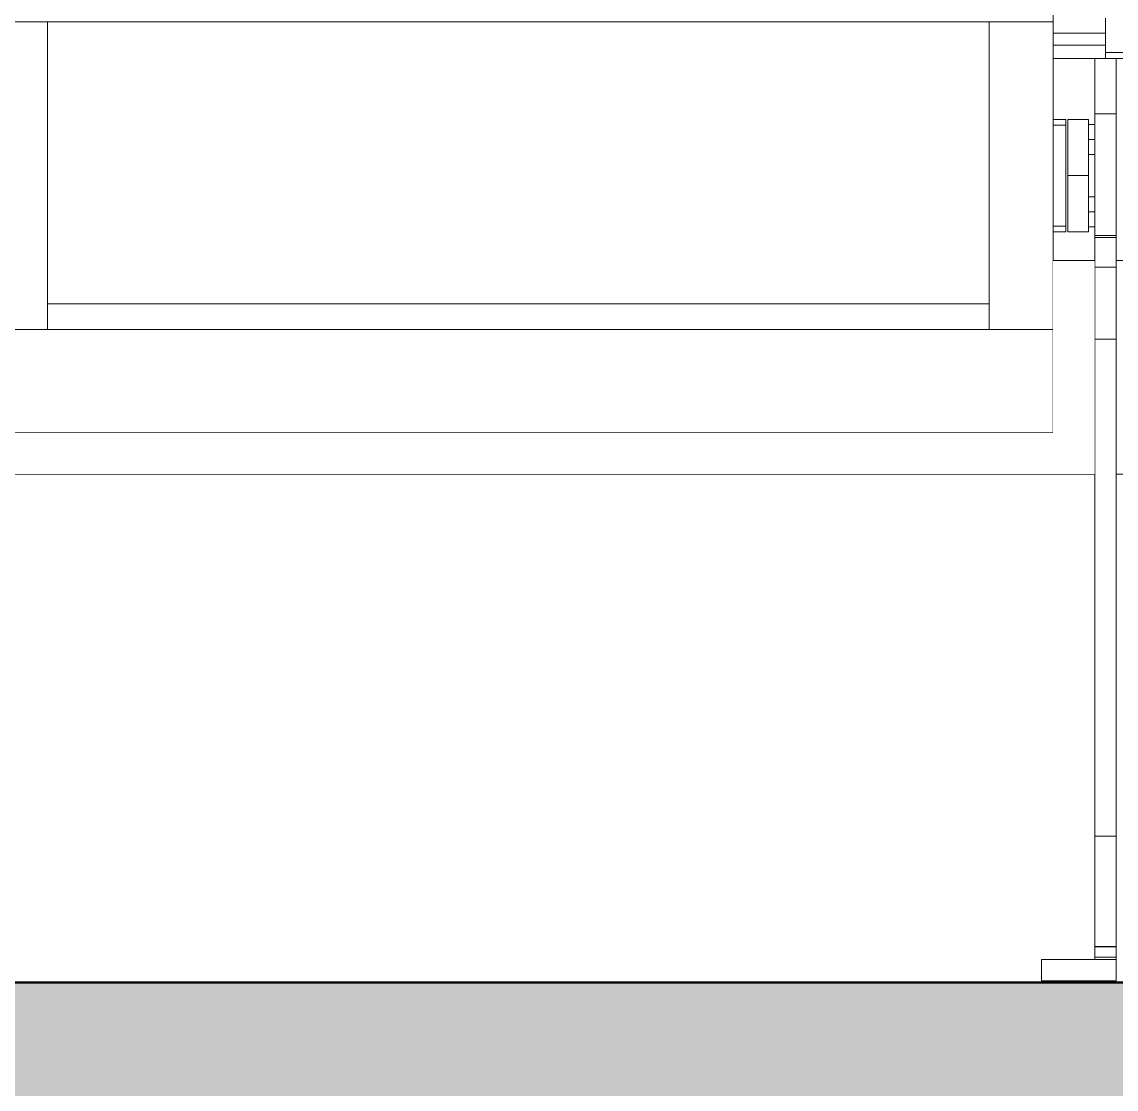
# Model space of a CAD drawing. Header units: millimetres. Extents: x -46169 to 237885, y -84465 to 18123.
# Drawn here: x 120532 to 121045, y -81003 to -80503 of the extents above; entities that cross this region are included whole.
import ezdxf

# ---------------------------------------------------------------- set-up
doc = ezdxf.new("R2010")
doc.units = ezdxf.units.MM
doc.header["$MEASUREMENT"] = 0
doc.linetypes.add('Wipeout_Contour', pattern=[1000, 0, -1000])
doc.layers.add('New_A-20-M_Floor_Slab', color=7, linetype='Continuous')
doc.layers.add('New_A-35-M_FFE_Fixed', color=7, linetype='Continuous')
doc.layers.add('New_A-20-M_Floor_Slab_Pen_No__29', color=7, linetype='Continuous', lineweight=50, true_color=0x2a2a2a)
doc.layers.add('New_A-20-M_Floor_Slab_Pen_No__81', color=7, linetype='Continuous', lineweight=20, true_color=0x6a6a6a)
for name, color, linetype, lineweight in [('New_A-20-M_Floor_Slab_Pen_No__87', 8, 'Continuous', 20), ('New_A-20-M_Floor_Slab_Pen_No__89', 8, 'Continuous', 20), ('New_A-35-M_FFE_Fixed_Pen_No__1', 7, 'Continuous', 13)]:
    doc.layers.add(name, color=color, linetype=linetype, lineweight=lineweight)

# ---------------------------------------------------------------- blocks, each defined once
blk = doc.blocks.new('Section Elem_4_2', base_point=(64459.15, -84332.61))
at = {"color": 254, "linetype": 'Wipeout_Contour', "lineweight": 0, "ltscale": 25429937.22512363}
blk.add_wipeout([(110238.31, -80783.86), (110303.02, -80783.86), (110303.02, -80952.86), (110238.31, -80952.86), (110238.31, -80953.11), (121390.86, -80953.11), (121390.86, -80952.86), (121326.16, -80952.86), (121326.16, -80783.86), (121390.86, -80783.86), (121390.86, -80715.11), (121319.73, -80715.11), (121319.73, -80952.36), (121284.73, -80952.36), (121284.73, -80942.36), (121309.73, -80942.36), (121309.73, -80715.11), (121044.73, -80715.11), (121044.73, -80952.36), (121009.73, -80952.36), (121009.73, -80942.36), (121034.73, -80942.36), (121034.73, -80715.11), (120494.73, -80715.11), (120494.73, -80942.36), (120520.23, -80942.36), (120520.23, -80952.36), (120459.23, -80952.36), (120459.23, -80942.36), (120484.73, -80942.36), (120484.73, -80715.11), (119944.73, -80715.11), (119944.73, -80942.36), (119969.73, -80942.36), (119969.73, -80952.36), (119909.73, -80952.36), (119909.73, -80942.36), (119934.73, -80942.36), (119934.73, -80715.11), (119394.73, -80715.11), (119394.73, -80942.36), (119420.23, -80942.36), (119420.23, -80952.36), (119359.23, -80952.36), (119359.23, -80942.36), (119384.73, -80942.36), (119384.73, -80715.11), (118844.73, -80715.11), (118844.73, -80942.36), (118869.73, -80942.36), (118869.73, -80952.36), (118809.73, -80952.36), (118809.73, -80942.36), (118834.73, -80942.36), (118834.73, -80715.11), (118294.73, -80715.11), (118294.73, -80942.36), (118320.23, -80942.36), (118320.23, -80952.36), (118259.23, -80952.36), (118259.23, -80942.36), (118284.73, -80942.36), (118284.73, -80715.11), (117744.73, -80715.11), (117744.73, -80942.36), (117769.73, -80942.36), (117769.73, -80952.36), (117709.73, -80952.36), (117709.73, -80942.36), (117734.73, -80942.36), (117734.73, -80715.11), (117194.73, -80715.11), (117194.73, -80942.36), (117220.23, -80942.36), (117220.23, -80952.36), (117159.73, -80952.36), (117159.73, -80942.36), (117184.73, -80942.36), (117184.73, -80715.11), (116644.73, -80715.11), (116644.73, -80942.36), (116670.23, -80942.36), (116670.23, -80952.36), (116609.23, -80952.36), (116609.23, -80942.36), (116634.73, -80942.36), (116634.73, -80715.11), (116094.73, -80715.11), (116094.73, -80942.36), (116119.73, -80942.36), (116119.73, -80952.36), (116059.73, -80952.36), (116059.73, -80942.36), (116084.73, -80942.36), (116084.73, -80715.11), (115544.73, -80715.11), (115544.73, -80942.36), (115570.23, -80942.36), (115570.23, -80952.36), (115509.23, -80952.36), (115509.23, -80942.36), (115534.73, -80942.36), (115534.73, -80715.11), (114994.73, -80715.11), (114994.73, -80942.36), (115019.73, -80942.36), (115019.73, -80952.36), (114959.73, -80952.36), (114959.73, -80942.36), (114984.73, -80942.36), (114984.73, -80715.11), (114444.73, -80715.11), (114444.73, -80942.36), (114470.23, -80942.36), (114470.23, -80952.36), (114409.23, -80952.36), (114409.23, -80942.36), (114434.73, -80942.36), (114434.73, -80715.11), (113894.73, -80715.11), (113894.73, -80942.36), (113919.73, -80942.36), (113919.73, -80952.36), (113859.73, -80952.36), (113859.73, -80942.36), (113884.73, -80942.36), (113884.73, -80715.11), (113344.73, -80715.11), (113344.73, -80942.36), (113370.23, -80942.36), (113370.23, -80952.36), (113309.73, -80952.36), (113309.73, -80942.36), (113334.73, -80942.36), (113334.73, -80715.11), (112794.73, -80715.11), (112794.73, -80942.36), (112820.23, -80942.36), (112820.23, -80952.36), (112759.73, -80952.36), (112759.73, -80942.36), (112784.73, -80942.36), (112784.73, -80715.11), (112244.73, -80715.11), (112244.73, -80942.36), (112270.23, -80942.36), (112270.23, -80952.36), (112209.73, -80952.36), (112209.73, -80942.36), (112234.73, -80942.36), (112234.73, -80715.11), (111694.73, -80715.11), (111694.73, -80942.36), (111720.23, -80942.36), (111720.23, -80952.36), (111659.73, -80952.36), (111659.73, -80942.36), (111684.73, -80942.36), (111684.73, -80715.11), (111144.73, -80715.11), (111144.73, -80942.36), (111170.23, -80942.36), (111170.23, -80952.36), (111109.23, -80952.36), (111109.23, -80942.36), (111134.73, -80942.36), (111134.73, -80715.11), (110594.73, -80715.11), (110594.73, -80942.36), (110619.73, -80942.36), (110619.73, -80952.36), (110584.73, -80952.36), (110584.73, -80715.11), (110319.73, -80715.11), (110319.73, -80942.36), (110344.73, -80942.36), (110344.73, -80952.36), (110309.73, -80952.36), (110309.73, -80715.11), (110238.31, -80715.11)], dxfattribs=at).dxf.layer = 'New_A-20-M_Floor_Slab'
at = {"layer": 'New_A-20-M_Floor_Slab_Pen_No__87', "linetype": 'Continuous'}
for p, q in [((120494.73, -80715.11), (121034.73, -80715.11)), ((121044.73, -80715.11), (121309.73, -80715.11))]:
    blk.add_line(p, q, dxfattribs=at)
blk = doc.blocks.new('Section Elem_7_2', base_point=(64459.15, -84332.61))
at = {"color": 254, "linetype": 'Wipeout_Contour', "lineweight": 0, "ltscale": 2326299.392670318}
blk.add_wipeout([(121015.23, -80520.4), (121015.23, -80549.04), (121021.23, -80549.04), (121021.23, -80601.62), (121015.23, -80601.62), (121015.23, -80615.11), (121034.73, -80615.11), (121034.73, -80599.29), (121031.73, -80599.29), (121031.73, -80601.65), (121022.05, -80601.65), (121022.05, -80549.01), (121031.73, -80549.01), (121031.73, -80551.38), (121034.73, -80551.38), (121034.73, -80520.4)], dxfattribs=at).dxf.layer = 'New_A-20-M_Floor_Slab'
at = {"color": 254, "linetype": 'Wipeout_Contour', "lineweight": 0, "ltscale": 581603.684377}
blk.add_wipeout([(121031.73, -80565.38), (121031.73, -80585.29), (121034.73, -80585.29), (121034.73, -80565.38)], dxfattribs=at).dxf.layer = 'New_A-20-M_Floor_Slab'
blk = doc.blocks.new('Section Elem_22_2', base_point=(64459.15, -84332.61))
at = {"color": 254, "linetype": 'Wipeout_Contour', "lineweight": 0, "ltscale": 579926.670895}
blk.add_wipeout([(120514.23, -80503.33), (120514.23, -80647.33), (120544.23, -80647.33), (120544.23, -80503.33)], dxfattribs=at).dxf.layer = 'New_A-35-M_FFE_Fixed'
at = {"color": 254, "linetype": 'Wipeout_Contour', "lineweight": 0, "ltscale": 581509.55887}
blk.add_wipeout([(121034.73, -80525.7), (121044.73, -80525.7), (121044.73, -80520.48), (121034.73, -80520.48)], dxfattribs=at).dxf.layer = 'New_A-35-M_FFE_Fixed'
at = {"color": 254, "linetype": 'Wipeout_Contour', "lineweight": 0, "ltscale": 581499.003653}
blk.add_wipeout([(121015.23, -80551.72), (121021.23, -80551.72), (121021.23, -80549.56), (121015.23, -80549.56)], dxfattribs=at).dxf.layer = 'New_A-35-M_FFE_Fixed'
at = {"color": 254, "linetype": 'Wipeout_Contour', "lineweight": 0, "ltscale": 581611.451748}
blk.add_wipeout([(121015.23, -80601.11), (121015.23, -80601.62), (121021.23, -80601.62), (121021.23, -80601.11)], dxfattribs=at).dxf.layer = 'New_A-35-M_FFE_Fixed'
at = {"color": 254, "linetype": 'Wipeout_Contour', "lineweight": 0, "ltscale": 581707.48233}
blk.add_wipeout([(121034.73, -80611.52), (121034.73, -80613.26), (121044.73, -80613.26), (121044.73, -80611.52)], dxfattribs=at).dxf.layer = 'New_A-35-M_FFE_Fixed'
at = {"color": 254, "linetype": 'Wipeout_Contour', "lineweight": 0, "ltscale": 581718.71297}
blk.add_wipeout([(121044.73, -80616.64), (121034.73, -80616.64), (121034.73, -80618.27), (121044.73, -80618.27)], dxfattribs=at).dxf.layer = 'New_A-35-M_FFE_Fixed'
at = {"color": 254, "linetype": 'Wipeout_Contour', "lineweight": 0, "ltscale": 581776.208674}
blk.add_wipeout([(121034.73, -80646.23), (121044.73, -80646.23), (121044.73, -80640.54), (121034.73, -80640.54)], dxfattribs=at).dxf.layer = 'New_A-35-M_FFE_Fixed'
at = {"color": 254, "linetype": 'Wipeout_Contour', "lineweight": 0, "ltscale": 582053.56076}
blk.add_wipeout([(121034.73, -80651.97), (121034.73, -80884.65), (121044.73, -80884.65), (121044.73, -80651.97)], dxfattribs=at).dxf.layer = 'New_A-35-M_FFE_Fixed'
at = {"color": 254, "linetype": 'Wipeout_Contour', "lineweight": 0, "ltscale": 582346.029665}
blk.add_wipeout([(121044.73, -80904.95), (121044.73, -80895.1), (121034.73, -80895.1), (121034.73, -80904.95)], dxfattribs=at).dxf.layer = 'New_A-35-M_FFE_Fixed'
at = {"color": 254, "linetype": 'Wipeout_Contour', "lineweight": 0, "ltscale": 582428.157527}
blk.add_wipeout([(121034.73, -80937.2), (121044.73, -80937.2), (121044.73, -80936.74), (121034.73, -80936.74)], dxfattribs=at).dxf.layer = 'New_A-35-M_FFE_Fixed'
at = {"color": 254, "linetype": 'Wipeout_Contour', "lineweight": 0, "ltscale": 582409.696444}
blk.add_wipeout([(121044.73, -80952.36), (121044.73, -80942.36), (121009.73, -80942.36), (121009.73, -80952.36)], dxfattribs=at).dxf.layer = 'New_A-35-M_FFE_Fixed'
at = {"layer": 'New_A-35-M_FFE_Fixed_Pen_No__1', "linetype": 'Continuous'}
for q in [(121009.73, -80942.36), (121044.73, -80952.36)]:
    blk.add_line((121009.73, -80952.36), q, dxfattribs=at)
at = {"color": 254, "linetype": 'Wipeout_Contour', "lineweight": 0, "ltscale": 870652.845273}
blk.add_wipeout([(121015.23, -80346.96), (120514.23, -80346.96), (120514.23, -80503.33), (120544.23, -80503.33), (120985.23, -80503.33), (121015.23, -80503.33)], dxfattribs=at).dxf.layer = 'New_A-35-M_FFE_Fixed'
at = {"color": 254, "linetype": 'Wipeout_Contour', "lineweight": 0, "ltscale": 581495.359176}
blk.add_wipeout([(121039.73, -80520.4), (121034.73, -80520.4), (121034.73, -80520.48), (121039.73, -80520.48)], dxfattribs=at).dxf.layer = 'New_A-35-M_FFE_Fixed'
at = {"color": 254, "linetype": 'Wipeout_Contour', "lineweight": 0, "ltscale": 581520.801701}
blk.add_wipeout([(121034.73, -80525.7), (121034.73, -80530.63), (121044.73, -80530.63), (121044.73, -80525.7)], dxfattribs=at).dxf.layer = 'New_A-35-M_FFE_Fixed'
at = {"color": 254, "linetype": 'Wipeout_Contour', "lineweight": 0, "ltscale": 581496.040287}
blk.add_wipeout([(121015.23, -80549.04), (121015.23, -80549.56), (121021.23, -80549.56), (121021.23, -80549.04)], dxfattribs=at).dxf.layer = 'New_A-35-M_FFE_Fixed'
at = {"color": 254, "linetype": 'Wipeout_Contour', "lineweight": 0, "ltscale": 581608.487118}
blk.add_wipeout([(121015.23, -80598.94), (121015.23, -80601.11), (121021.23, -80601.11), (121021.23, -80598.94)], dxfattribs=at).dxf.layer = 'New_A-35-M_FFE_Fixed'
at = {"color": 254, "linetype": 'Wipeout_Contour', "lineweight": 0, "ltscale": 581703.590445}
blk.add_wipeout([(121044.73, -80611.52), (121044.73, -80609.75), (121034.73, -80609.75), (121034.73, -80611.52)], dxfattribs=at).dxf.layer = 'New_A-35-M_FFE_Fixed'
at = {"color": 254, "linetype": 'Wipeout_Contour', "lineweight": 0, "ltscale": 581715.043638}
blk.add_wipeout([(121034.73, -80616.64), (121044.73, -80616.64), (121044.73, -80614.96), (121034.73, -80614.96)], dxfattribs=at).dxf.layer = 'New_A-35-M_FFE_Fixed'
at = {"color": 254, "linetype": 'Wipeout_Contour', "lineweight": 0, "ltscale": 581726.765002}
blk.add_wipeout([(121044.73, -80622.37), (121044.73, -80619.81), (121034.73, -80619.81), (121034.73, -80622.37)], dxfattribs=at).dxf.layer = 'New_A-35-M_FFE_Fixed'
at = {"color": 254, "linetype": 'Wipeout_Contour', "lineweight": 0, "ltscale": 581763.893284}
blk.add_wipeout([(121034.73, -80640.54), (121044.73, -80640.54), (121044.73, -80635.12), (121034.73, -80635.12)], dxfattribs=at).dxf.layer = 'New_A-35-M_FFE_Fixed'
at = {"color": 254, "linetype": 'Wipeout_Contour', "lineweight": 0, "ltscale": 581788.88661}
blk.add_wipeout([(121034.73, -80651.97), (121044.73, -80651.97), (121044.73, -80646.23), (121034.73, -80646.23)], dxfattribs=at).dxf.layer = 'New_A-35-M_FFE_Fixed'
at = {"color": 254, "linetype": 'Wipeout_Contour', "lineweight": 0, "ltscale": 871358.505115}
blk.add_wipeout([(121015.23, -80647.33), (120985.23, -80647.33), (120544.23, -80647.33), (120514.23, -80647.33), (120514.23, -80695.83), (121015.23, -80695.83)], dxfattribs=at).dxf.layer = 'New_A-35-M_FFE_Fixed'
at = {"color": 254, "linetype": 'Wipeout_Contour', "lineweight": 0, "ltscale": 582323.472679}
blk.add_wipeout([(121034.73, -80884.65), (121034.73, -80895.1), (121044.73, -80895.1), (121044.73, -80884.65)], dxfattribs=at).dxf.layer = 'New_A-35-M_FFE_Fixed'
at = {"color": 254, "linetype": 'Wipeout_Contour', "lineweight": 0, "ltscale": 582366.907102}
blk.add_wipeout([(121034.73, -80913.88), (121044.73, -80913.88), (121044.73, -80904.95), (121034.73, -80904.95)], dxfattribs=at).dxf.layer = 'New_A-35-M_FFE_Fixed'
at = {"color": 254, "linetype": 'Wipeout_Contour', "lineweight": 0, "ltscale": 582429.362481}
blk.add_wipeout([(121044.73, -80937.82), (121044.73, -80937.2), (121034.73, -80937.2), (121034.73, -80937.82)], dxfattribs=at).dxf.layer = 'New_A-35-M_FFE_Fixed'
at = {"layer": 'New_A-35-M_FFE_Fixed_Pen_No__1', "linetype": 'Continuous'}
for p, q in [((121034.73, -80646.23), (121034.73, -80640.54)), ((121044.73, -80646.23), (121044.73, -80640.54)), ((121034.73, -80651.97), (121034.73, -80646.23)), ((121044.73, -80651.97), (121044.73, -80646.23)), ((121034.73, -80884.65), (121034.73, -80651.97)), ((121034.73, -80651.97), (121044.73, -80651.97)), ((121044.73, -80884.65), (121044.73, -80651.97)), ((120514.23, -80695.83), (121015.23, -80695.83)), ((121034.73, -80884.65), (121044.73, -80884.65)), ((121034.73, -80895.1), (121034.73, -80884.65)), ((121044.73, -80895.1), (121044.73, -80884.65)), ((121034.73, -80904.95), (121034.73, -80895.1)), ((121044.73, -80904.95), (121044.73, -80895.1))]:
    blk.add_line(p, q, dxfattribs=at)
at = {"color": 254, "linetype": 'Wipeout_Contour', "lineweight": 0, "ltscale": 581531.206986}
blk.add_wipeout([(121034.73, -80535.1), (121044.73, -80535.1), (121044.73, -80530.63), (121034.73, -80530.63)], dxfattribs=at).dxf.layer = 'New_A-35-M_FFE_Fixed'
at = {"color": 254, "linetype": 'Wipeout_Contour', "lineweight": 0, "ltscale": 581553.74502}
blk.add_wipeout([(121021.23, -80551.72), (121015.23, -80551.72), (121015.23, -80598.94), (121021.23, -80598.94)], dxfattribs=at).dxf.layer = 'New_A-35-M_FFE_Fixed'
at = {"color": 254, "linetype": 'Wipeout_Contour', "lineweight": 0, "ltscale": 581695.584445}
blk.add_wipeout([(121034.73, -80607.94), (121044.73, -80607.94), (121044.73, -80606.1), (121034.73, -80606.1)], dxfattribs=at).dxf.layer = 'New_A-35-M_FFE_Fixed'
at = {"color": 254, "linetype": 'Wipeout_Contour', "lineweight": 0, "ltscale": 581711.300077}
blk.add_wipeout([(121044.73, -80614.96), (121044.73, -80613.26), (121034.73, -80613.26), (121034.73, -80614.96)], dxfattribs=at).dxf.layer = 'New_A-35-M_FFE_Fixed'
at = {"color": 254, "linetype": 'Wipeout_Contour', "lineweight": 0, "ltscale": 581722.227221}
blk.add_wipeout([(121044.73, -80619.81), (121044.73, -80618.27), (121034.73, -80618.27), (121034.73, -80619.81)], dxfattribs=at).dxf.layer = 'New_A-35-M_FFE_Fixed'
at = {"color": 254, "linetype": 'Wipeout_Contour', "lineweight": 0, "ltscale": 581752.392898}
blk.add_wipeout([(121044.73, -80635.12), (121044.73, -80630.17), (121034.73, -80630.17), (121034.73, -80635.12)], dxfattribs=at).dxf.layer = 'New_A-35-M_FFE_Fixed'
at = {"color": 254, "linetype": 'Wipeout_Contour', "lineweight": 0, "ltscale": 580856.752545}
blk.add_wipeout([(120985.23, -80647.33), (120985.23, -80635.33), (120544.23, -80635.33), (120544.23, -80647.33)], dxfattribs=at).dxf.layer = 'New_A-35-M_FFE_Fixed'
at = {"color": 254, "linetype": 'Wipeout_Contour', "lineweight": 0, "ltscale": 582385.437276}
blk.add_wipeout([(121034.73, -80921.62), (121044.73, -80921.62), (121044.73, -80913.88), (121034.73, -80913.88)], dxfattribs=at).dxf.layer = 'New_A-35-M_FFE_Fixed'
at = {"color": 254, "linetype": 'Wipeout_Contour', "lineweight": 0, "ltscale": 582432.699466}
blk.add_wipeout([(121034.73, -80939.44), (121044.73, -80939.44), (121044.73, -80938.58), (121034.73, -80938.58)], dxfattribs=at).dxf.layer = 'New_A-35-M_FFE_Fixed'
at = {"layer": 'New_A-35-M_FFE_Fixed_Pen_No__1', "linetype": 'Continuous'}
for p, q in [((121034.73, -80530.63), (121034.73, -80525.7)), ((121044.73, -80530.63), (121044.73, -80525.7)), ((121034.73, -80614.96), (121034.73, -80613.26)), ((121034.73, -80616.64), (121034.73, -80614.96)), ((121044.73, -80614.96), (121044.73, -80613.26)), ((121044.73, -80616.64), (121044.73, -80614.96)), ((121034.73, -80618.27), (121034.73, -80616.64)), ((121034.73, -80618.27), (121044.73, -80618.27)), ((121044.73, -80618.27), (121044.73, -80616.64)), ((121034.73, -80640.54), (121034.73, -80635.12)), ((121044.73, -80640.54), (121044.73, -80635.12)), ((120544.23, -80647.33), (120514.23, -80647.33)), ((121034.73, -80913.88), (121034.73, -80904.95)), ((121044.73, -80913.88), (121044.73, -80904.95))]:
    blk.add_line(p, q, dxfattribs=at)
at = {"color": 254, "linetype": 'Wipeout_Contour', "lineweight": 0, "ltscale": 580696.909128}
blk.add_wipeout([(120985.23, -80635.33), (120985.23, -80503.33), (120544.23, -80503.33), (120544.23, -80635.33)], dxfattribs=at).dxf.layer = 'New_A-35-M_FFE_Fixed'
at = {"color": 254, "linetype": 'Wipeout_Contour', "lineweight": 0, "ltscale": 581540.442054}
blk.add_wipeout([(121034.73, -80535.1), (121034.73, -80538.96), (121044.73, -80538.96), (121044.73, -80535.1)], dxfattribs=at).dxf.layer = 'New_A-35-M_FFE_Fixed'
at = {"color": 254, "linetype": 'Wipeout_Contour', "lineweight": 0, "ltscale": 581526.445548}
blk.add_wipeout([(121022.05, -80549.01), (121022.05, -80551.02), (121031.73, -80551.02), (121031.73, -80549.01)], dxfattribs=at).dxf.layer = 'New_A-35-M_FFE_Fixed'
at = {"color": 254, "linetype": 'Wipeout_Contour', "lineweight": 0, "ltscale": 581571.399164}
blk.add_wipeout([(121031.73, -80565.26), (121022.05, -80565.26), (121022.05, -80575.33), (121031.73, -80575.33)], dxfattribs=at).dxf.layer = 'New_A-35-M_FFE_Fixed'
at = {"color": 254, "linetype": 'Wipeout_Contour', "lineweight": 0, "ltscale": 581638.691017}
blk.add_wipeout([(121031.73, -80599.65), (121022.05, -80599.65), (121022.05, -80601.65), (121031.73, -80601.65)], dxfattribs=at).dxf.layer = 'New_A-35-M_FFE_Fixed'
at = {"color": 254, "linetype": 'Wipeout_Contour', "lineweight": 0, "ltscale": 581688.386028}
blk.add_wipeout([(121044.73, -80603.32), (121034.73, -80603.32), (121034.73, -80604.23), (121044.73, -80604.23)], dxfattribs=at).dxf.layer = 'New_A-35-M_FFE_Fixed'
at = {"color": 254, "linetype": 'Wipeout_Contour', "lineweight": 0, "ltscale": 581699.624467}
blk.add_wipeout([(121044.73, -80607.94), (121034.73, -80607.94), (121034.73, -80609.75), (121044.73, -80609.75)], dxfattribs=at).dxf.layer = 'New_A-35-M_FFE_Fixed'
at = {"color": 254, "linetype": 'Wipeout_Contour', "lineweight": 0, "ltscale": 581742.129975}
blk.add_wipeout([(121034.73, -80630.17), (121044.73, -80630.17), (121044.73, -80625.86), (121034.73, -80625.86)], dxfattribs=at).dxf.layer = 'New_A-35-M_FFE_Fixed'
at = {"color": 254, "linetype": 'Wipeout_Contour', "lineweight": 0, "ltscale": 582401.027411}
blk.add_wipeout([(121034.73, -80927.91), (121044.73, -80927.91), (121044.73, -80921.62), (121034.73, -80921.62)], dxfattribs=at).dxf.layer = 'New_A-35-M_FFE_Fixed'
at = {"color": 254, "linetype": 'Wipeout_Contour', "lineweight": 0, "ltscale": 582430.896105}
blk.add_wipeout([(121034.73, -80937.82), (121034.73, -80938.58), (121044.73, -80938.58), (121044.73, -80937.82)], dxfattribs=at).dxf.layer = 'New_A-35-M_FFE_Fixed'
at = {"layer": 'New_A-35-M_FFE_Fixed_Pen_No__1', "linetype": 'Continuous'}
for p, q in [((120544.23, -80503.33), (120514.23, -80503.33)), ((120544.23, -80647.33), (120544.23, -80503.33)), ((121034.73, -80535.1), (121034.73, -80530.63)), ((121044.73, -80535.1), (121044.73, -80530.63)), ((121034.73, -80611.52), (121034.73, -80609.75)), ((121044.73, -80611.52), (121044.73, -80609.75)), ((121034.73, -80613.26), (121034.73, -80611.52)), ((121044.73, -80613.26), (121044.73, -80611.52)), ((121034.73, -80635.12), (121034.73, -80630.17)), ((121044.73, -80635.12), (121044.73, -80630.17)), ((121034.73, -80921.62), (121034.73, -80913.88)), ((121044.73, -80921.62), (121044.73, -80913.88))]:
    blk.add_line(p, q, dxfattribs=at)
at = {"color": 254, "linetype": 'Wipeout_Contour', "lineweight": 0, "ltscale": 581493.860515}
blk.add_wipeout([(121015.23, -80503.33), (120985.23, -80503.33), (120985.23, -80647.33), (121015.23, -80647.33)], dxfattribs=at).dxf.layer = 'New_A-35-M_FFE_Fixed'
at = {"color": 254, "linetype": 'Wipeout_Contour', "lineweight": 0, "ltscale": 581548.211615}
blk.add_wipeout([(121044.73, -80538.96), (121034.73, -80538.96), (121034.73, -80542.11), (121044.73, -80542.11)], dxfattribs=at).dxf.layer = 'New_A-35-M_FFE_Fixed'
at = {"color": 254, "linetype": 'Wipeout_Contour', "lineweight": 0, "ltscale": 581534.988085}
blk.add_wipeout([(121022.05, -80556.72), (121031.73, -80556.72), (121031.73, -80551.02), (121022.05, -80551.02)], dxfattribs=at).dxf.layer = 'New_A-35-M_FFE_Fixed'
at = {"color": 254, "linetype": 'Wipeout_Contour', "lineweight": 0, "ltscale": 581630.1452}
blk.add_wipeout([(121031.73, -80593.94), (121022.05, -80593.94), (121022.05, -80599.65), (121031.73, -80599.65)], dxfattribs=at).dxf.layer = 'New_A-35-M_FFE_Fixed'
at = {"color": 254, "linetype": 'Wipeout_Contour', "lineweight": 0, "ltscale": 581682.433779}
blk.add_wipeout([(121044.73, -80598.86), (121034.73, -80598.86), (121034.73, -80603.32), (121044.73, -80603.32)], dxfattribs=at).dxf.layer = 'New_A-35-M_FFE_Fixed'
at = {"color": 254, "linetype": 'Wipeout_Contour', "lineweight": 0, "ltscale": 581733.481468}
blk.add_wipeout([(121044.73, -80625.86), (121044.73, -80622.37), (121034.73, -80622.37), (121034.73, -80625.86)], dxfattribs=at).dxf.layer = 'New_A-35-M_FFE_Fixed'
at = {"color": 254, "linetype": 'Wipeout_Contour', "lineweight": 0, "ltscale": 582413.178688}
blk.add_wipeout([(121034.73, -80927.91), (121034.73, -80932.55), (121044.73, -80932.55), (121044.73, -80927.91)], dxfattribs=at).dxf.layer = 'New_A-35-M_FFE_Fixed'
at = {"color": 254, "linetype": 'Wipeout_Contour', "lineweight": 0, "ltscale": 582427.327543}
blk.add_wipeout([(121034.73, -80936.74), (121044.73, -80936.74), (121044.73, -80936.45), (121034.73, -80936.45)], dxfattribs=at).dxf.layer = 'New_A-35-M_FFE_Fixed'
at = {"color": 254, "linetype": 'Wipeout_Contour', "lineweight": 0, "ltscale": 582434.703269}
blk.add_wipeout([(121034.73, -80940.38), (121044.73, -80940.38), (121044.73, -80939.44), (121034.73, -80939.44)], dxfattribs=at).dxf.layer = 'New_A-35-M_FFE_Fixed'
at = {"layer": 'New_A-35-M_FFE_Fixed_Pen_No__1', "linetype": 'Continuous'}
for p, q in [((120544.23, -80503.33), (120985.23, -80503.33)), ((120985.23, -80647.33), (120985.23, -80503.33)), ((121034.73, -80538.96), (121034.73, -80535.1)), ((121044.73, -80538.96), (121044.73, -80535.1)), ((121015.23, -80549.04), (121021.23, -80549.04)), ((121021.23, -80549.56), (121021.23, -80549.04)), ((121021.23, -80551.72), (121021.23, -80549.56)), ((121022.05, -80551.02), (121022.05, -80549.01)), ((121015.23, -80551.72), (121021.23, -80551.72)), ((121015.23, -80598.94), (121021.23, -80598.94)), ((121021.23, -80601.11), (121021.23, -80598.94)), ((121022.05, -80601.65), (121022.05, -80599.65)), ((121015.23, -80601.62), (121021.23, -80601.62)), ((121021.23, -80601.62), (121021.23, -80601.11)), ((121034.73, -80619.81), (121034.73, -80618.27)), ((121034.73, -80622.37), (121034.73, -80619.81)), ((121044.73, -80619.81), (121044.73, -80618.27)), ((121044.73, -80622.37), (121044.73, -80619.81)), ((121034.73, -80625.86), (121034.73, -80622.37)), ((121034.73, -80630.17), (121034.73, -80625.86)), ((121044.73, -80625.86), (121044.73, -80622.37)), ((121044.73, -80630.17), (121044.73, -80625.86)), ((120544.23, -80635.33), (120985.23, -80635.33)), ((120544.23, -80647.33), (120985.23, -80647.33)), ((120985.23, -80647.33), (121015.23, -80647.33)), ((121015.23, -80695.83), (121015.23, -80647.33)), ((121034.73, -80927.91), (121034.73, -80921.62)), ((121044.73, -80927.91), (121044.73, -80921.62))]:
    blk.add_line(p, q, dxfattribs=at)
at = {"color": 254, "linetype": 'Wipeout_Contour', "lineweight": 0, "ltscale": 581455.909813}
blk.add_wipeout([(121015.23, -80520.4), (121039.73, -80520.4), (121039.73, -80514.18), (121015.23, -80514.18)], dxfattribs=at).dxf.layer = 'New_A-35-M_FFE_Fixed'
at = {"color": 254, "linetype": 'Wipeout_Contour', "lineweight": 0, "ltscale": 581554.267215}
blk.add_wipeout([(121034.73, -80544.43), (121044.73, -80544.43), (121044.73, -80542.11), (121034.73, -80542.11)], dxfattribs=at).dxf.layer = 'New_A-35-M_FFE_Fixed'
at = {"color": 254, "linetype": 'Wipeout_Contour', "lineweight": 0, "ltscale": 581550.773341}
blk.add_wipeout([(121031.73, -80556.72), (121022.05, -80556.72), (121022.05, -80565.26), (121031.73, -80565.26)], dxfattribs=at).dxf.layer = 'New_A-35-M_FFE_Fixed'
at = {"color": 254, "linetype": 'Wipeout_Contour', "lineweight": 0, "ltscale": 581614.355292}
blk.add_wipeout([(121031.73, -80585.4), (121022.05, -80585.4), (121022.05, -80593.94), (121031.73, -80593.94)], dxfattribs=at).dxf.layer = 'New_A-35-M_FFE_Fixed'
at = {"color": 254, "linetype": 'Wipeout_Contour', "lineweight": 0, "ltscale": 581669.210024}
blk.add_wipeout([(121044.73, -80598.86), (121044.73, -80591.39), (121034.73, -80591.39), (121034.73, -80598.86)], dxfattribs=at).dxf.layer = 'New_A-35-M_FFE_Fixed'
at = {"color": 254, "linetype": 'Wipeout_Contour', "lineweight": 0, "ltscale": 581691.470428}
blk.add_wipeout([(121044.73, -80604.23), (121034.73, -80604.23), (121034.73, -80606.1), (121044.73, -80606.1)], dxfattribs=at).dxf.layer = 'New_A-35-M_FFE_Fixed'
at = {"color": 254, "linetype": 'Wipeout_Contour', "lineweight": 0, "ltscale": 582425.731722}
blk.add_wipeout([(121034.73, -80936.36), (121044.73, -80936.36), (121044.73, -80935.4), (121034.73, -80935.4)], dxfattribs=at).dxf.layer = 'New_A-35-M_FFE_Fixed'
at = {"color": 254, "linetype": 'Wipeout_Contour', "lineweight": 0, "ltscale": 582439.026739}
blk.add_wipeout([(121034.73, -80941.36), (121034.73, -80942.36), (121044.73, -80942.36), (121044.73, -80941.36)], dxfattribs=at).dxf.layer = 'New_A-35-M_FFE_Fixed'
at = {"layer": 'New_A-35-M_FFE_Fixed_Pen_No__1', "linetype": 'Continuous'}
for p, q in [((121034.73, -80520.48), (121034.73, -80520.4)), ((121034.73, -80525.7), (121034.73, -80520.48)), ((121022.05, -80556.72), (121022.05, -80551.02)), ((121022.05, -80565.26), (121022.05, -80556.72)), ((121022.05, -80599.65), (121022.05, -80593.94)), ((121044.73, -80603.32), (121044.73, -80598.86)), ((121034.73, -80604.23), (121034.73, -80603.32)), ((121034.73, -80603.32), (121044.73, -80603.32)), ((121034.73, -80604.23), (121044.73, -80604.23)), ((121034.73, -80606.1), (121034.73, -80604.23)), ((121044.73, -80604.23), (121044.73, -80603.32)), ((121044.73, -80606.1), (121044.73, -80604.23)), ((121034.73, -80607.94), (121034.73, -80606.1)), ((121034.73, -80609.75), (121034.73, -80607.94)), ((121044.73, -80607.94), (121044.73, -80606.1)), ((121044.73, -80609.75), (121044.73, -80607.94))]:
    blk.add_line(p, q, dxfattribs=at)
at = {"color": 254, "linetype": 'Wipeout_Contour', "lineweight": 0, "ltscale": 581448.7657}
blk.add_wipeout([(121015.23, -80514.18), (121039.73, -80514.18), (121039.73, -80513.95), (121015.23, -80513.95)], dxfattribs=at).dxf.layer = 'New_A-35-M_FFE_Fixed'
at = {"color": 254, "linetype": 'Wipeout_Contour', "lineweight": 0, "ltscale": 581967.161314}
blk.add_wipeout([(121319.73, -80520.48), (121319.73, -80517.74), (121039.73, -80517.74), (121039.73, -80520.48)], dxfattribs=at).dxf.layer = 'New_A-35-M_FFE_Fixed'
at = {"color": 254, "linetype": 'Wipeout_Contour', "lineweight": 0, "ltscale": 581558.415192}
blk.add_wipeout([(121034.73, -80545.85), (121044.73, -80545.85), (121044.73, -80544.43), (121034.73, -80544.43)], dxfattribs=at).dxf.layer = 'New_A-35-M_FFE_Fixed'
at = {"color": 254, "linetype": 'Wipeout_Contour', "lineweight": 0, "ltscale": 581593.726176}
blk.add_wipeout([(121031.73, -80575.33), (121022.05, -80575.33), (121022.05, -80585.4), (121031.73, -80585.4)], dxfattribs=at).dxf.layer = 'New_A-35-M_FFE_Fixed'
at = {"color": 254, "linetype": 'Wipeout_Contour', "lineweight": 0, "ltscale": 727070.82968}
blk.add_wipeout([(121031.73, -80598.75), (121031.73, -80599.29), (121034.73, -80599.29), (121034.73, -80598.86), (121034.73, -80598.75)], dxfattribs=at).dxf.layer = 'New_A-35-M_FFE_Fixed'
at = {"color": 254, "linetype": 'Wipeout_Contour', "lineweight": 0, "ltscale": 582426.904422}
blk.add_wipeout([(121034.73, -80936.36), (121034.73, -80936.45), (121044.73, -80936.45), (121044.73, -80936.36)], dxfattribs=at).dxf.layer = 'New_A-35-M_FFE_Fixed'
at = {"color": 254, "linetype": 'Wipeout_Contour', "lineweight": 0, "ltscale": 582436.830512}
blk.add_wipeout([(121034.73, -80941.36), (121044.73, -80941.36), (121044.73, -80940.38), (121034.73, -80940.38)], dxfattribs=at).dxf.layer = 'New_A-35-M_FFE_Fixed'
at = {"layer": 'New_A-35-M_FFE_Fixed_Pen_No__1', "linetype": 'Continuous'}
for p, q in [((121015.23, -80520.4), (121039.73, -80520.4)), ((121034.73, -80520.48), (121044.73, -80520.48)), ((121039.73, -80520.48), (121039.73, -80520.4)), ((121044.73, -80525.7), (121044.73, -80520.48)), ((121044.73, -80520.48), (121319.73, -80520.48)), ((121034.73, -80542.11), (121034.73, -80538.96)), ((121044.73, -80542.11), (121044.73, -80538.96)), ((121021.23, -80598.94), (121021.23, -80551.72)), ((121022.05, -80575.33), (121022.05, -80565.26)), ((121022.05, -80575.33), (121031.73, -80575.33)), ((121022.05, -80585.4), (121022.05, -80575.33)), ((121022.05, -80593.94), (121022.05, -80585.4)), ((121022.05, -80601.65), (121031.73, -80601.65)), ((121034.73, -80939.44), (121034.73, -80938.58)), ((121044.73, -80939.44), (121044.73, -80938.58)), ((121009.73, -80942.36), (121044.73, -80942.36)), ((121034.73, -80940.38), (121034.73, -80939.44)), ((121034.73, -80941.36), (121034.73, -80940.38)), ((121034.73, -80941.36), (121044.73, -80941.36)), ((121034.73, -80942.36), (121034.73, -80941.36)), ((121044.73, -80940.38), (121044.73, -80939.44)), ((121044.73, -80941.36), (121044.73, -80940.38)), ((121044.73, -80942.36), (121044.73, -80941.36)), ((121044.73, -80952.36), (121044.73, -80942.36))]:
    blk.add_line(p, q, dxfattribs=at)
at = {"color": 254, "linetype": 'Wipeout_Contour', "lineweight": 0, "ltscale": 581441.961336}
blk.add_wipeout([(121015.23, -80511.45), (121039.73, -80511.45), (121039.73, -80510.54), (121015.23, -80510.54)], dxfattribs=at).dxf.layer = 'New_A-35-M_FFE_Fixed'
at = {"color": 254, "linetype": 'Wipeout_Contour', "lineweight": 0, "ltscale": 581560.522884}
blk.add_wipeout([(121034.73, -80545.85), (121034.73, -80546.33), (121044.73, -80546.33), (121044.73, -80545.85)], dxfattribs=at).dxf.layer = 'New_A-35-M_FFE_Fixed'
at = {"color": 254, "linetype": 'Wipeout_Contour', "lineweight": 0, "ltscale": 582421.502256}
blk.add_wipeout([(121034.73, -80932.55), (121034.73, -80935.4), (121044.73, -80935.4), (121044.73, -80932.55)], dxfattribs=at).dxf.layer = 'New_A-35-M_FFE_Fixed'
at = {"layer": 'New_A-35-M_FFE_Fixed_Pen_No__1', "linetype": 'Continuous'}
for p, q in [((121034.73, -80932.55), (121034.73, -80927.91)), ((121044.73, -80932.55), (121044.73, -80927.91)), ((121034.73, -80935.4), (121034.73, -80932.55)), ((121044.73, -80935.4), (121044.73, -80932.55)), ((121034.73, -80936.36), (121034.73, -80935.4)), ((121034.73, -80936.45), (121034.73, -80936.36)), ((121034.73, -80936.36), (121044.73, -80936.36)), ((121034.73, -80936.74), (121034.73, -80936.45)), ((121034.73, -80937.2), (121034.73, -80936.74)), ((121034.73, -80937.82), (121034.73, -80937.2)), ((121034.73, -80938.58), (121034.73, -80937.82)), ((121044.73, -80936.36), (121044.73, -80935.4)), ((121044.73, -80936.45), (121044.73, -80936.36)), ((121044.73, -80936.74), (121044.73, -80936.45)), ((121044.73, -80937.2), (121044.73, -80936.74)), ((121044.73, -80937.82), (121044.73, -80937.2)), ((121044.73, -80938.58), (121044.73, -80937.82))]:
    blk.add_line(p, q, dxfattribs=at)
at = {"color": 254, "linetype": 'Wipeout_Contour', "lineweight": 0, "ltscale": 581428.948762}
blk.add_wipeout([(121015.23, -80508.61), (121039.73, -80508.61), (121039.73, -80501.63), (121015.23, -80501.63)], dxfattribs=at).dxf.layer = 'New_A-35-M_FFE_Fixed'
at = {"color": 254, "linetype": 'Wipeout_Contour', "lineweight": 0, "ltscale": 581446.989261}
blk.add_wipeout([(121015.23, -80513.55), (121039.73, -80513.55), (121039.73, -80512.98), (121015.23, -80512.98)], dxfattribs=at).dxf.layer = 'New_A-35-M_FFE_Fixed'
at = {"color": 254, "linetype": 'Wipeout_Contour', "lineweight": 0, "ltscale": 581571.069099}
blk.add_wipeout([(121034.73, -80553.51), (121044.73, -80553.51), (121044.73, -80548.19), (121034.73, -80548.19)], dxfattribs=at).dxf.layer = 'New_A-35-M_FFE_Fixed'
at = {"layer": 'New_A-35-M_FFE_Fixed_Pen_No__1', "linetype": 'Continuous'}
for p, q in [((121015.23, -80503.33), (121015.23, -80346.96)), ((120985.23, -80503.33), (121015.23, -80503.33))]:
    blk.add_line(p, q, dxfattribs=at)
at = {"color": 254, "linetype": 'Wipeout_Contour', "lineweight": 0, "ltscale": 581445.575537}
blk.add_wipeout([(121015.23, -80512.98), (121039.73, -80512.98), (121039.73, -80512.27), (121015.23, -80512.27)], dxfattribs=at).dxf.layer = 'New_A-35-M_FFE_Fixed'
at = {"color": 254, "linetype": 'Wipeout_Contour', "lineweight": 0, "ltscale": 581563.109617}
blk.add_wipeout([(121034.73, -80546.33), (121034.73, -80548.19), (121044.73, -80548.19), (121044.73, -80546.33)], dxfattribs=at).dxf.layer = 'New_A-35-M_FFE_Fixed'
at = {"color": 254, "linetype": 'Wipeout_Contour', "lineweight": 0, "ltscale": 581585.970322}
blk.add_wipeout([(121034.73, -80561.63), (121044.73, -80561.63), (121044.73, -80553.51), (121034.73, -80553.51)], dxfattribs=at).dxf.layer = 'New_A-35-M_FFE_Fixed'
at = {"layer": 'New_A-35-M_FFE_Fixed_Pen_No__1', "linetype": 'Continuous'}
for p, q in [((121034.73, -80544.43), (121034.73, -80542.11)), ((121034.73, -80545.85), (121034.73, -80544.43)), ((121044.73, -80544.43), (121044.73, -80542.11)), ((121044.73, -80545.85), (121044.73, -80544.43)), ((121034.73, -80546.33), (121034.73, -80545.85)), ((121034.73, -80548.19), (121034.73, -80546.33)), ((121034.73, -80546.33), (121044.73, -80546.33)), ((121044.73, -80546.33), (121044.73, -80545.85)), ((121044.73, -80548.19), (121044.73, -80546.33)), ((121044.73, -80553.51), (121044.73, -80548.19))]:
    blk.add_line(p, q, dxfattribs=at)
at = {"color": 254, "linetype": 'Wipeout_Contour', "lineweight": 0, "ltscale": 581443.878258}
blk.add_wipeout([(121015.23, -80512.27), (121039.73, -80512.27), (121039.73, -80511.45), (121015.23, -80511.45)], dxfattribs=at).dxf.layer = 'New_A-35-M_FFE_Fixed'
at = {"color": 254, "linetype": 'Wipeout_Contour', "lineweight": 0, "ltscale": 581551.178004}
blk.add_wipeout([(121031.73, -80551.38), (121031.73, -80551.91), (121034.73, -80551.91), (121034.73, -80551.38)], dxfattribs=at).dxf.layer = 'New_A-35-M_FFE_Fixed'
at = {"color": 254, "linetype": 'Wipeout_Contour', "lineweight": 0, "ltscale": 581605.907722}
blk.add_wipeout([(121034.73, -80571.51), (121044.73, -80571.51), (121044.73, -80561.63), (121034.73, -80561.63)], dxfattribs=at).dxf.layer = 'New_A-35-M_FFE_Fixed'
at = {"layer": 'New_A-35-M_FFE_Fixed_Pen_No__1', "linetype": 'Continuous'}
for p, q in [((121022.05, -80549.01), (121031.73, -80549.01)), ((121044.73, -80561.63), (121044.73, -80553.51))]:
    blk.add_line(p, q, dxfattribs=at)
at = {"color": 254, "linetype": 'Wipeout_Contour', "lineweight": 0, "ltscale": 581437.762918}
blk.add_wipeout([(121015.23, -80509.58), (121039.73, -80509.58), (121039.73, -80508.61), (121015.23, -80508.61)], dxfattribs=at).dxf.layer = 'New_A-35-M_FFE_Fixed'
at = {"color": 254, "linetype": 'Wipeout_Contour', "lineweight": 0, "ltscale": 581448.06617}
blk.add_wipeout([(121015.23, -80513.95), (121039.73, -80513.95), (121039.73, -80513.55), (121015.23, -80513.55)], dxfattribs=at).dxf.layer = 'New_A-35-M_FFE_Fixed'
at = {"color": 254, "linetype": 'Wipeout_Contour', "lineweight": 0, "ltscale": 581553.449893}
blk.add_wipeout([(121031.73, -80553.43), (121034.73, -80553.43), (121034.73, -80551.91), (121031.73, -80551.91)], dxfattribs=at).dxf.layer = 'New_A-35-M_FFE_Fixed'
at = {"color": 254, "linetype": 'Wipeout_Contour', "lineweight": 0, "ltscale": 581569.06986}
blk.add_wipeout([(121031.73, -80558.38), (121031.73, -80561.05), (121034.73, -80561.05), (121034.73, -80558.38)], dxfattribs=at).dxf.layer = 'New_A-35-M_FFE_Fixed'
at = {"color": 254, "linetype": 'Wipeout_Contour', "lineweight": 0, "ltscale": 581581.025471}
blk.add_wipeout([(121031.73, -80564.84), (121031.73, -80565.38), (121034.73, -80565.38), (121034.73, -80564.84)], dxfattribs=at).dxf.layer = 'New_A-35-M_FFE_Fixed'
at = {"color": 254, "linetype": 'Wipeout_Contour', "lineweight": 0, "ltscale": 581628.331231}
blk.add_wipeout([(121034.73, -80581.87), (121044.73, -80581.87), (121044.73, -80571.51), (121034.73, -80571.51)], dxfattribs=at).dxf.layer = 'New_A-35-M_FFE_Fixed'
at = {"layer": 'New_A-35-M_FFE_Fixed_Pen_No__1', "linetype": 'Continuous'}
blk.add_line((121044.73, -80571.51), (121044.73, -80561.63), dxfattribs=at)
at = {"color": 254, "linetype": 'Wipeout_Contour', "lineweight": 0, "ltscale": 581439.896969}
blk.add_wipeout([(121015.23, -80510.54), (121039.73, -80510.54), (121039.73, -80509.58), (121015.23, -80509.58)], dxfattribs=at).dxf.layer = 'New_A-35-M_FFE_Fixed'
at = {"color": 254, "linetype": 'Wipeout_Contour', "lineweight": 0, "ltscale": 726947.057022}
blk.add_wipeout([(121031.73, -80553.43), (121031.73, -80555.7), (121034.73, -80555.7), (121034.73, -80553.51), (121034.73, -80553.43)], dxfattribs=at).dxf.layer = 'New_A-35-M_FFE_Fixed'
at = {"color": 254, "linetype": 'Wipeout_Contour', "lineweight": 0, "ltscale": 581578.753354}
blk.add_wipeout([(121034.73, -80563.33), (121031.73, -80563.33), (121031.73, -80564.84), (121034.73, -80564.84)], dxfattribs=at).dxf.layer = 'New_A-35-M_FFE_Fixed'
at = {"color": 254, "linetype": 'Wipeout_Contour', "lineweight": 0, "ltscale": 581650.372143}
blk.add_wipeout([(121044.73, -80591.39), (121044.73, -80581.87), (121034.73, -80581.87), (121034.73, -80591.39)], dxfattribs=at).dxf.layer = 'New_A-35-M_FFE_Fixed'
at = {"layer": 'New_A-35-M_FFE_Fixed_Pen_No__1', "linetype": 'Continuous'}
for p, q in [((121015.23, -80647.33), (121015.23, -80503.33)), ((121031.73, -80551.02), (121031.73, -80549.01)), ((121031.73, -80551.38), (121034.73, -80551.38)), ((121034.73, -80581.87), (121034.73, -80571.51)), ((121044.73, -80581.87), (121044.73, -80571.51)), ((121044.73, -80591.39), (121044.73, -80581.87)), ((121044.73, -80598.86), (121044.73, -80591.39))]:
    blk.add_line(p, q, dxfattribs=at)
at = {"color": 254, "linetype": 'Wipeout_Contour', "lineweight": 0, "ltscale": 1161651.530465557}
blk.add_wipeout([(121039.73, -80089.43), (121039.73, -80517.74), (121319.73, -80517.74), (121319.73, -79751.43), (121039.73, -79751.43), (121039.73, -80064.43), (121044.73, -80064.43), (121044.73, -80089.43)], dxfattribs=at).dxf.layer = 'New_A-35-M_FFE_Fixed'
at = {"color": 254, "linetype": 'Wipeout_Contour', "lineweight": 0, "ltscale": 581563.13283}
blk.add_wipeout([(121031.73, -80555.7), (121031.73, -80558.38), (121034.73, -80558.38), (121034.73, -80555.7)], dxfattribs=at).dxf.layer = 'New_A-35-M_FFE_Fixed'
at = {"color": 254, "linetype": 'Wipeout_Contour', "lineweight": 0, "ltscale": 726968.582833}
blk.add_wipeout([(121031.73, -80561.05), (121031.73, -80563.33), (121034.73, -80563.33), (121034.73, -80561.63), (121034.73, -80561.05)], dxfattribs=at).dxf.layer = 'New_A-35-M_FFE_Fixed'
at = {"color": 254, "linetype": 'Wipeout_Contour', "lineweight": 0, "ltscale": 581626.3429}
blk.add_wipeout([(121031.73, -80585.82), (121034.73, -80585.82), (121034.73, -80585.29), (121031.73, -80585.29)], dxfattribs=at).dxf.layer = 'New_A-35-M_FFE_Fixed'
at = {"color": 254, "linetype": 'Wipeout_Contour', "lineweight": 0, "ltscale": 581644.239977}
blk.add_wipeout([(121031.73, -80594.97), (121034.73, -80594.97), (121034.73, -80592.29), (121031.73, -80592.29)], dxfattribs=at).dxf.layer = 'New_A-35-M_FFE_Fixed'
at = {"layer": 'New_A-35-M_FFE_Fixed_Pen_No__1', "linetype": 'Continuous'}
for p, q in [((121039.73, -80508.61), (121039.73, -80501.63)), ((121015.23, -80508.61), (121039.73, -80508.61)), ((121039.73, -80509.58), (121039.73, -80508.61)), ((121039.73, -80510.54), (121039.73, -80509.58)), ((121039.73, -80511.45), (121039.73, -80510.54)), ((121039.73, -80512.27), (121039.73, -80511.45)), ((121039.73, -80512.98), (121039.73, -80512.27)), ((121039.73, -80513.55), (121039.73, -80512.98)), ((121039.73, -80513.95), (121039.73, -80513.55)), ((121015.23, -80514.18), (121039.73, -80514.18)), ((121039.73, -80514.18), (121039.73, -80513.95)), ((121039.73, -80520.4), (121039.73, -80514.18)), ((121039.73, -80517.74), (121319.73, -80517.74)), ((121034.73, -80553.51), (121034.73, -80548.19)), ((121031.73, -80556.72), (121031.73, -80551.02)), ((121034.73, -80561.63), (121034.73, -80553.51)), ((121031.73, -80565.26), (121031.73, -80556.72)), ((121031.73, -80558.38), (121034.73, -80558.38)), ((121034.73, -80571.51), (121034.73, -80561.63)), ((121031.73, -80575.33), (121031.73, -80565.26)), ((121031.73, -80565.38), (121034.73, -80565.38))]:
    blk.add_line(p, q, dxfattribs=at)
at = {"color": 254, "linetype": 'Wipeout_Contour', "lineweight": 0, "ltscale": 581628.615452}
blk.add_wipeout([(121031.73, -80587.34), (121034.73, -80587.34), (121034.73, -80585.82), (121031.73, -80585.82)], dxfattribs=at).dxf.layer = 'New_A-35-M_FFE_Fixed'
at = {"color": 254, "linetype": 'Wipeout_Contour', "lineweight": 0, "ltscale": 581653.926296}
blk.add_wipeout([(121031.73, -80597.24), (121031.73, -80598.75), (121034.73, -80598.75), (121034.73, -80597.24)], dxfattribs=at).dxf.layer = 'New_A-35-M_FFE_Fixed'
at = {"color": 254, "linetype": 'Wipeout_Contour', "lineweight": 0, "ltscale": 581632.814629}
blk.add_wipeout([(121031.73, -80587.34), (121031.73, -80589.61), (121034.73, -80589.61), (121034.73, -80587.34)], dxfattribs=at).dxf.layer = 'New_A-35-M_FFE_Fixed'
at = {"color": 254, "linetype": 'Wipeout_Contour', "lineweight": 0, "ltscale": 581649.726794}
blk.add_wipeout([(121031.73, -80594.97), (121031.73, -80597.24), (121034.73, -80597.24), (121034.73, -80594.97)], dxfattribs=at).dxf.layer = 'New_A-35-M_FFE_Fixed'
at = {"layer": 'New_A-35-M_FFE_Fixed_Pen_No__1', "linetype": 'Continuous'}
for p, q in [((121031.73, -80585.4), (121031.73, -80575.33)), ((121031.73, -80585.29), (121034.73, -80585.29)), ((121031.73, -80599.29), (121034.73, -80599.29)), ((121031.73, -80601.65), (121031.73, -80599.65)), ((121034.73, -80603.32), (121034.73, -80598.86))]:
    blk.add_line(p, q, dxfattribs=at)
at = {"color": 254, "linetype": 'Wipeout_Contour', "lineweight": 0, "ltscale": 727049.047653}
blk.add_wipeout([(121031.73, -80589.61), (121031.73, -80592.29), (121034.73, -80592.29), (121034.73, -80591.39), (121034.73, -80589.61)], dxfattribs=at).dxf.layer = 'New_A-35-M_FFE_Fixed'
at = {"layer": 'New_A-35-M_FFE_Fixed_Pen_No__1', "linetype": 'Continuous'}
for p, q in [((121031.73, -80593.94), (121031.73, -80585.4)), ((121034.73, -80591.39), (121034.73, -80581.87)), ((121031.73, -80592.29), (121034.73, -80592.29)), ((121031.73, -80599.65), (121031.73, -80593.94)), ((121034.73, -80598.86), (121034.73, -80591.39))]:
    blk.add_line(p, q, dxfattribs=at)
blk = doc.blocks.new('Section Elem_58_2', base_point=(64459.15, -84332.61))
at = {"layer": 'New_A-20-M_Floor_Slab_Pen_No__81', "linetype": 'Continuous', "lineweight": 0, "true_color": 0x353535}
blk.add_hatch(color=250, dxfattribs=at).paths.add_polyline_path([(121199.2, -80953.11), (110429.97, -80953.11), (110429.97, -81053.11), (121199.2, -81053.11)])
at = {"layer": 'New_A-20-M_Floor_Slab_Pen_No__29', "linetype": 'Continuous'}
blk.add_line((121199.2, -80953.11), (110429.97, -80953.11), dxfattribs=at)
blk = doc.blocks.new('Section Elem_59_2', base_point=(64459.15, -84332.61))
at = {"layer": 'New_A-20-M_Floor_Slab_Pen_No__89', "linetype": 'Continuous'}
blk.add_line((121309.73, -80615.11), (121044.73, -80615.11), dxfattribs=at)
at = {"color": 254, "linetype": 'Wipeout_Contour', "lineweight": 0, "ltscale": 1161797.710122322}
blk.add_wipeout([(120494.73, -80715.11), (121034.73, -80715.11), (121034.73, -80615.11), (121015.23, -80615.11), (121015.23, -80695.83), (120514.23, -80695.83), (120514.23, -80615.11), (120494.73, -80615.11)], dxfattribs=at).dxf.layer = 'New_A-20-M_Floor_Slab'
at = {"layer": 'New_A-20-M_Floor_Slab_Pen_No__89', "linetype": 'Continuous'}
blk.add_line((121034.73, -80615.11), (121015.23, -80615.11), dxfattribs=at)

msp = doc.modelspace()

# ---------------------------------------------------------------- block references
at = {"layer": 'New_A-20-M_Floor_Slab'}
for name in ['Section Elem_7_2', 'Section Elem_4_2']:
    msp.add_blockref(name, (64459.15, -84332.61), dxfattribs=at)

# ---------------------------------------------------------------- next in the draw order: block references
at = {"layer": 'New_A-35-M_FFE_Fixed'}
msp.add_blockref('Section Elem_22_2', (64459.15, -84332.61), dxfattribs=at)

# ---------------------------------------------------------------- next in the draw order: block references
at = {"layer": 'New_A-20-M_Floor_Slab'}
for name in ['Section Elem_59_2', 'Section Elem_58_2']:
    msp.add_blockref(name, (64459.15, -84332.61), dxfattribs=at)

doc.saveas('drawing.dxf')
